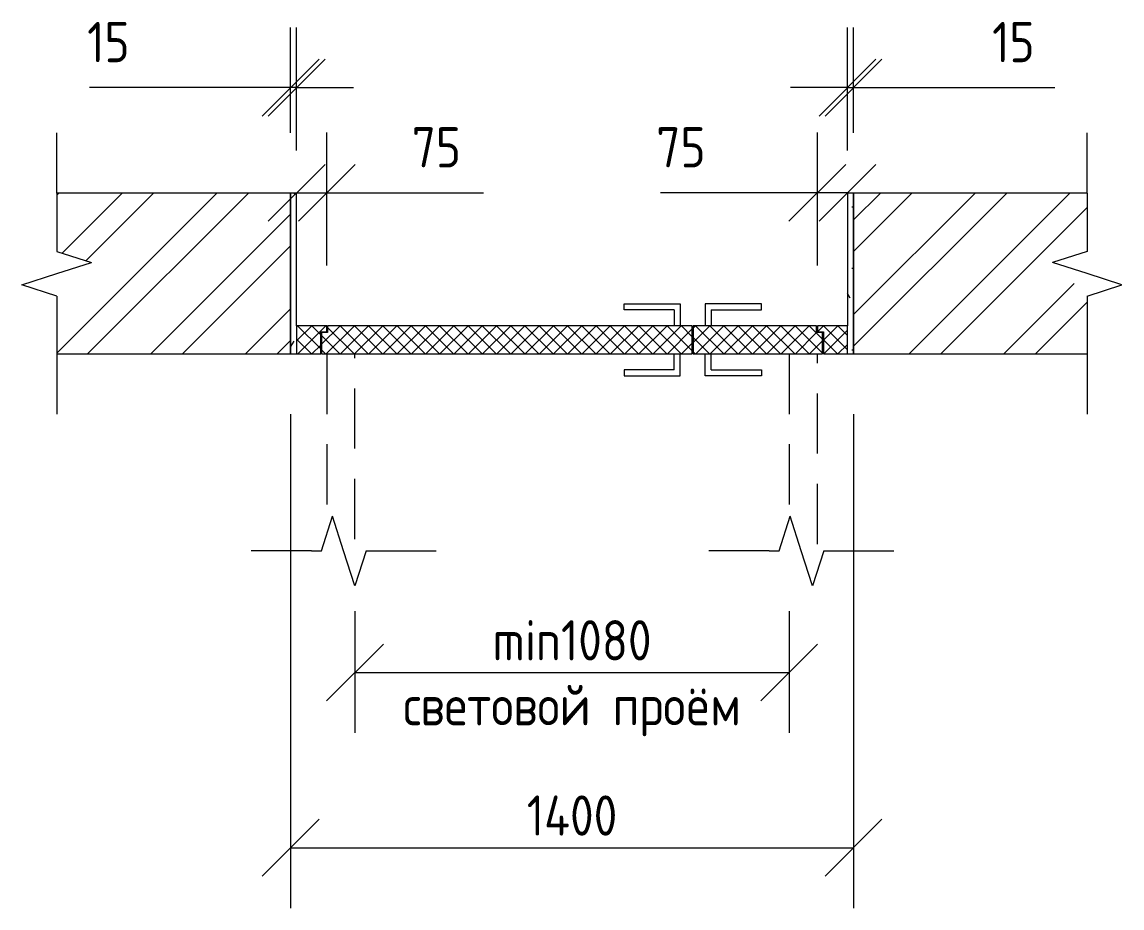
# Model space of a CAD drawing. Header units: millimetres. Extents: x -11345 to 411485, y -9810 to 73012.
# Drawn here: x -2343.2 to -2288.4, y 71102.1 to 71146.1 of the extents above; entities that cross this region are included whole.
import ezdxf

# ---------------------------------------------------------------- set-up
doc = ezdxf.new("R2010")
doc.units = ezdxf.units.MM
doc.linetypes.add('ADSK_Штриховая_ш3 п1_5', pattern=[4.5, 3, -1.5])
for name, color, linetype, lineweight in [('Аннотация', 7, 'Continuous', 18), ('Размеры', 7, 'Continuous', 5), ('Узлы', 7, 'Continuous', 18)]:
    doc.layers.add(name, color=color, linetype=linetype, lineweight=lineweight)
doc.layers.add('Линии', color=7, linetype='Continuous', lineweight=9, true_color=0x00a600)
doc.styles.add('GOST Common_3', font='GOST_Common.ttf', dxfattribs={"width": 0.9, "height": 250})
doc.styles.add('GOST Common_5', font='GOST_Common.ttf', dxfattribs={"width": 0.9, "height": 100})
doc.dimstyles.new('ADSK_Основной_2_5_мм_Округление_до_1_мм', dxfattribs={"dimscale": 304.8, "dimtxt": 250, "dimasz": 0.4639107611548557, "dimexe": 0.4921259842519685, "dimexo": 0.4921259842519685, "dimgap": 0.09842519685039369, "dimtad": 1, "dimdec": 0, "dimdsep": 46, "dimtxsty": 'GOST Common_3', "dimblk1": 'OBLIQUE', "dimblk2": 'OBLIQUE', "dimsah": 1, "dimcen": 0.09, "dimdle": 0.4921259842519685, "dimazin": 2, "dimtfac": 1, "dimtdec": 0, "dimtix": 1, "dimtmove": 0, "dimatfit": 3, "dimfxl": 1, "dimtvp": 1, "dimtolj": 1, "dimtzin": 0, "dimlwd": 20, "dimlwe": 20, "dimarcsym": 2})
doc.dimstyles.new('ADSK_Основной_2_5_мм_Округление_до_1_мм_1', dxfattribs={"dimscale": 304.8, "dimtxt": 251.4287490705518, "dimasz": 0.4639107611548557, "dimexe": 0.4921259842519685, "dimexo": 0.4921259842519685, "dimgap": 0.09842519685039369, "dimtad": 1, "dimdec": 0, "dimdsep": 46, "dimtxsty": 'GOST Common_3', "dimblk1": 'OBLIQUE', "dimblk2": 'OBLIQUE', "dimsah": 1, "dimcen": 0.09, "dimdle": 0.4921259842519685, "dimazin": 2, "dimtfac": 1, "dimtdec": 4, "dimtix": 1, "dimtmove": 1, "dimatfit": 3, "dimfxl": 1, "dimtvp": 1, "dimtolj": 1, "dimtzin": 0, "dimlwd": 20, "dimlwe": 20, "dimarcsym": 2})
pattern_1 = [(45, (-2318.143257930057, 71110.52268035711), (-0.3535533905932738, 0.3535533905932738), []), (135, (-2318.143257930057, 71110.52268035711), (-0.3535533905932738, -0.3535533905932737), [])]

# ---------------------------------------------------------------- blocks, each defined once
blk = doc.blocks.new('ADSK_Обрыв_Линия - По умолчанию-6396943-ДН-2л')
at = {"layer": 'Узлы'}
for p, q in [((-1164.115245592744, 1355.306188501036), (-1164.115245592744, 1210.306188501036)), ((-1164.115245592744, 1098.997516214683), (-1164.115245592744, 955.306188501036))]:
    blk.add_line(p, q, dxfattribs=at)
blk = doc.blocks.new('ADSK_Обрыв_Линия - По умолчанию-6397007-ДН-2л')
at = {"layer": 'Узлы'}
for p, q in [((1398.155534503281, 1355.306188501038), (1398.15553450328, 1210.306188501038)), ((1398.15553450328, 1098.997516214685), (1398.15553450328, 955.3061885010382))]:
    blk.add_line(p, q, dxfattribs=at)
blk = doc.blocks.new('ADSK_Обрыв_Линия - По умолчанию-6400390-ДН-2л')
at = {"layer": 'Узлы'}
for p, q in [((-530.8444654967211, 465.3061885010363), (-505.8444654967194, 465.3061885010363)), ((-394.5357932103647, 465.3061885010358), (-370.8444654967225, 465.3061885010358))]:
    blk.add_line(p, q, dxfattribs=at)
blk = doc.blocks.new('_Oblique')
at = {"color": 0, "linetype": 'ByBlock', "lineweight": -2}
blk.add_line((-0.5, -0.5), (0.5, 0.5), dxfattribs=at)
blk = doc.blocks.new('*D711')
at = {"layer": 'Defpoints', "color": 0, "transparency": 16777216}
for p in [(-2329.500147239992, 71142.87325171013), (-2329.800147239992, 71137.62880412713), (-2329.500147239992, 71137.62880412713)]:
    blk.add_point(p, dxfattribs=at)
at = {"layer": 'Размеры', "color": 0, "transparency": 16777216}
for p, q in [((-2329.800147239992, 71140.62880412713), (-2329.800147239992, 71145.87325171013)), ((-2329.500147239992, 71140.62880412713), (-2329.500147239992, 71145.87325171013)), ((-2329.800147239992, 71142.87325171013), (-2339.806147239992, 71142.87325171013)), ((-2329.500147239992, 71142.87325171013), (-2329.800147239992, 71142.87325171013)), ((-2329.500147239992, 71142.87325171013), (-2326.672147239992, 71142.87325171013))]:
    blk.add_line(p, q, dxfattribs=at)
at = {"layer": 'Размеры', "color": 0, "transparency": 16777216, "xscale": 2.828, "yscale": 2.828, "zscale": 2.828}
blk.add_blockref('_Oblique', (-2329.800147239992, 71142.87325171013), dxfattribs=at)
at = {"layer": 'Размеры', "color": 0, "transparency": 16777216, "xscale": 2.828, "yscale": 2.828, "zscale": 2.828, "rotation": 180}
blk.add_blockref('_Oblique', (-2329.500147239992, 71142.87325171013), dxfattribs=at)
at = {"layer": 'Размеры', "color": 0, "lineweight": 20, "transparency": 16777216, "insert": (-2339.916995835732, 71146.1399183768), "char_height": 2, "width": 3.221697191480291, "attachment_point": 1, "line_spacing_factor": 1.022761013168346, "style": 'GOST Common_5'}
blk.add_mtext('\\A1;15', dxfattribs=at)
blk = doc.blocks.new('*D712')
at = {"layer": 'Defpoints', "color": 0, "transparency": 16777216}
for p in [(-2301.800147239992, 71142.87325171013), (-2302.100147239992, 71137.62880412713), (-2301.800147239992, 71137.62880412713)]:
    blk.add_point(p, dxfattribs=at)
at = {"layer": 'Размеры', "color": 0, "transparency": 16777216}
for p, q in [((-2302.100147239992, 71140.62880412713), (-2302.100147239992, 71145.87325171013)), ((-2301.800147239992, 71140.62880412713), (-2301.800147239992, 71145.87325171013)), ((-2302.100147239992, 71142.87325171013), (-2304.928147239992, 71142.87325171013)), ((-2302.100147239992, 71142.87325171013), (-2301.800147239992, 71142.87325171013)), ((-2301.800147239992, 71142.87325171013), (-2291.794147239992, 71142.87325171013))]:
    blk.add_line(p, q, dxfattribs=at)
at = {"layer": 'Размеры', "color": 0, "transparency": 16777216, "xscale": 2.828, "yscale": 2.828, "zscale": 2.828}
blk.add_blockref('_Oblique', (-2302.100147239992, 71142.87325171013), dxfattribs=at)
at = {"layer": 'Размеры', "color": 0, "transparency": 16777216, "xscale": 2.828, "yscale": 2.828, "zscale": 2.828, "rotation": 180}
blk.add_blockref('_Oblique', (-2301.800147239992, 71142.87325171013), dxfattribs=at)
at = {"layer": 'Размеры', "color": 0, "lineweight": 20, "transparency": 16777216, "insert": (-2294.904995835732, 71146.1399183768), "char_height": 2, "width": 3.221697191480291, "attachment_point": 1, "line_spacing_factor": 1.022761013168346, "style": 'GOST Common_5'}
blk.add_mtext('\\A1;15', dxfattribs=at)
blk = doc.blocks.new('*D713')
at = {"layer": 'Defpoints', "color": 0, "transparency": 16777216}
for p in [(-2328.000147239992, 71137.64103701232), (-2329.500147239992, 71136.7404819077), (-2328.000147239992, 71131.02880412714)]:
    blk.add_point(p, dxfattribs=at)
at = {"layer": 'Размеры', "color": 0, "transparency": 16777216}
for p, q in [((-2329.500147239992, 71139.7404819077), (-2329.500147239992, 71140.64103701232)), ((-2328.000147239992, 71134.02880412714), (-2328.000147239992, 71140.64103701232)), ((-2329.509989759677, 71137.64103701232), (-2328.000147239992, 71137.64103701232)), ((-2328.000147239992, 71137.64103701232), (-2320.20646542181, 71137.64103701232))]:
    blk.add_line(p, q, dxfattribs=at)
at = {"layer": 'Размеры', "color": 0, "transparency": 16777216, "xscale": 2.828, "yscale": 2.828, "zscale": 2.828, "rotation": 180}
blk.add_blockref('_Oblique', (-2329.500147239992, 71137.64103701232), dxfattribs=at)
at = {"layer": 'Размеры', "color": 0, "transparency": 16777216, "xscale": 2.828, "yscale": 2.828, "zscale": 2.828}
blk.add_blockref('_Oblique', (-2328.000147239992, 71137.64103701232), dxfattribs=at)
at = {"layer": 'Размеры', "color": 0, "lineweight": 20, "transparency": 16777216, "insert": (-2323.774482387081, 71140.90770367898), "char_height": 2, "width": 3.784215748722881, "attachment_point": 1, "line_spacing_factor": 1.022761013168346, "style": 'GOST Common_5'}
blk.add_mtext('\\A1;75', dxfattribs=at)
blk = doc.blocks.new('*D714')
at = {"layer": 'Defpoints', "color": 0, "transparency": 16777216}
for p in [(-2302.100147239992, 71137.64103701232), (-2302.100147239992, 71136.7404819077), (-2303.600147239992, 71131.02880412714)]:
    blk.add_point(p, dxfattribs=at)
at = {"layer": 'Размеры', "color": 0, "transparency": 16777216}
for p, q in [((-2303.600147239992, 71134.02880412714), (-2303.600147239992, 71140.64103701232)), ((-2302.100147239992, 71139.7404819077), (-2302.100147239992, 71140.64103701232)), ((-2303.600147239992, 71137.64103701232), (-2311.393829058174, 71137.64103701232)), ((-2302.100147239992, 71137.64103701232), (-2303.609989759677, 71137.64103701232))]:
    blk.add_line(p, q, dxfattribs=at)
at = {"layer": 'Размеры', "color": 0, "transparency": 16777216, "xscale": 2.828, "yscale": 2.828, "zscale": 2.828, "rotation": 180}
blk.add_blockref('_Oblique', (-2303.600147239992, 71137.64103701232), dxfattribs=at)
at = {"layer": 'Размеры', "color": 0, "transparency": 16777216, "xscale": 2.828, "yscale": 2.828, "zscale": 2.828}
blk.add_blockref('_Oblique', (-2302.100147239992, 71137.64103701232), dxfattribs=at)
at = {"layer": 'Размеры', "color": 0, "lineweight": 20, "transparency": 16777216, "insert": (-2311.610027841626, 71140.90770367898), "char_height": 2, "width": 3.784215748722881, "attachment_point": 1, "line_spacing_factor": 1.022761013168346, "style": 'GOST Common_5'}
blk.add_mtext('\\A1;75', dxfattribs=at)
blk = doc.blocks.new('*D715')
at = {"layer": 'Defpoints', "color": 0, "transparency": 16777216}
for p in [(-2326.600147239992, 71119.82880412714), (-2305.000147239992, 71119.82880412714), (-2305.000147239992, 71113.77805815905)]:
    blk.add_point(p, dxfattribs=at)
at = {"layer": 'Размеры', "color": 0, "transparency": 16777216}
for p, q in [((-2326.600147239992, 71116.82880412714), (-2326.600147239992, 71110.77805815905)), ((-2305.000147239992, 71116.82880412714), (-2305.000147239992, 71110.77805815905)), ((-2326.609989759677, 71113.77805815905), (-2304.990304720307, 71113.77805815905))]:
    blk.add_line(p, q, dxfattribs=at)
at = {"layer": 'Размеры', "color": 0, "transparency": 16777216, "xscale": 2.828, "yscale": 2.828, "zscale": 2.828, "rotation": 180}
blk.add_blockref('_Oblique', (-2326.600147239992, 71113.77805815905), dxfattribs=at)
at = {"layer": 'Размеры', "color": 0, "transparency": 16777216, "xscale": 2.828, "yscale": 2.828, "zscale": 2.828}
blk.add_blockref('_Oblique', (-2305.000147239992, 71113.77805815905), dxfattribs=at)
at = {"layer": 'Размеры', "color": 0, "lineweight": 20, "transparency": 16777216, "char_height": 2, "width": 25.97812973447599, "attachment_point": 5, "style": 'GOST Common_5'}
for s, insert in [('\\A1;min1080', (-2315.800147239992, 71115.37805815905)), ('\\A1;световой проём', (-2315.800147239992, 71111.87805815904))]:
    blk.add_mtext(s, dxfattribs=dict(at, insert=insert))
blk = doc.blocks.new('*D717')
at = {"layer": 'Defpoints', "color": 0, "transparency": 16777216}
for p in [(-2329.800147239992, 71129.62880412713), (-2301.800147239992, 71129.62880412713), (-2301.800147239992, 71105.06125972017)]:
    blk.add_point(p, dxfattribs=at)
at = {"layer": 'Размеры', "color": 0, "transparency": 16777216}
for p, q in [((-2329.800147239992, 71126.62880412713), (-2329.800147239992, 71102.06125972017)), ((-2301.800147239992, 71126.62880412713), (-2301.800147239992, 71102.06125972017)), ((-2329.809989759677, 71105.06125972017), (-2301.790304720307, 71105.06125972017))]:
    blk.add_line(p, q, dxfattribs=at)
at = {"layer": 'Размеры', "color": 0, "transparency": 16777216, "xscale": 2.828, "yscale": 2.828, "zscale": 2.828, "rotation": 180}
blk.add_blockref('_Oblique', (-2329.800147239992, 71105.06125972017), dxfattribs=at)
at = {"layer": 'Размеры', "color": 0, "transparency": 16777216, "xscale": 2.828, "yscale": 2.828, "zscale": 2.828}
blk.add_blockref('_Oblique', (-2301.800147239992, 71105.06125972017), dxfattribs=at)
at = {"layer": 'Размеры', "color": 0, "lineweight": 20, "transparency": 16777216, "insert": (-2315.800147239992, 71106.66125972017), "char_height": 2, "width": 7.261603193495258, "attachment_point": 5, "style": 'GOST Common_5'}
blk.add_mtext('\\A1;1400', dxfattribs=at)

msp = doc.modelspace()

# ---------------------------------------------------------------- hatches: boundary and pattern name
at = {"layer": 'Узлы', "lineweight": 9}
h = msp.add_hatch(dxfattribs=at)
h.set_pattern_fill('FP_2', color=256, scale=0.02, style=0, pattern_type=2)
h.set_pattern_definition([(45, (-2318.143257930057, 71110.52268035711), (-2.357310160712841, 2.357310160712841), []), (45, (-2316.571717930057, 71110.52268035711), (-2.357310160712841, 2.357310160712841), [])])
h.paths.add_polyline_path([(-2339.693512034343, 71129.62880412713), (-2329.800147239992, 71129.62880412713), (-2329.800147239992, 71137.62880412713), (-2341.425562841912, 71137.62880412713), (-2341.425562841912, 71134.72880412714), (-2339.693512034343, 71134.17880412714), (-2341.425562841912, 71132.50263068141), (-2341.425562841912, 71129.62880412713)])
h.paths.add_polyline_path([(-2290.180147239992, 71129.62880412713), (-2290.180147239992, 71132.50263068141), (-2291.912198047561, 71134.17880412714), (-2290.180147239992, 71134.72880412714), (-2290.180147239992, 71137.62880412713), (-2301.800147239992, 71137.62880412713), (-2301.800147239992, 71129.62880412713), (-2291.912198047561, 71129.62880412713)])
h = msp.add_hatch(dxfattribs=at)
h.set_pattern_fill('FP_4', color=256, scale=0.02, style=0, pattern_type=2)
h.set_pattern_definition([(0, (-2318.143257930057, 71110.52268035711), (4.064, 1.016), [0.33528, -2.71272, 0.33528, -2.71272, -16.256]), (0, (-2318.143257930057, 71110.52268035711), (4.064, 1.016), [-6.096, 0.33528, -5.76072, 0.33528, -2.71272, -7.112000000000001]), (0, (-2318.143257930057, 71110.52268035711), (4.064, 1.016), [-15.24, 0.33528, -1.69672, 0.33528, -4.74472]), (120, (-2316.619257930057, 71111.03068035711), (-2.911881810244989, 3.011527240979959), [0.3352799999999995, -2.712719999999996, 0.3352799999999995, -2.712719999999996, -16.25599999999998]), (120, (-2316.619257930057, 71111.03068035711), (-2.911881810244989, 3.011527240979959), [-6.095999999999992, 0.3352799999999995, -5.760719999999992, 0.3352799999999995, -2.712719999999996, -7.111999999999992]), (120, (-2316.619257930057, 71111.03068035711), (-2.911881810244989, 3.011527240979959), [-15.23999999999998, 0.3352799999999995, -1.696719999999998, 0.3352799999999995, -4.744719999999994]), (240, (-2316.111257930057, 71113.06268035712), (-1.152118189755009, -4.027527240979959), [0.33528, -2.71272, 0.33528, -2.71272, -16.256]), (240, (-2316.111257930057, 71113.06268035712), (-1.152118189755009, -4.027527240979959), [-6.096, 0.33528, -5.76072, 0.33528, -2.71272, -7.112000000000001]), (240, (-2316.111257930057, 71113.06268035712), (-1.152118189755009, -4.027527240979959), [-15.24, 0.33528, -1.69672, 0.33528, -4.74472])])
h.paths.add_polyline_path([(-2301.800147239992, 71129.62880412713), (-2301.800147239992, 71137.62880412713), (-2302.100147239992, 71137.62880412713), (-2302.100147239992, 71129.62880412713)])
h.paths.add_polyline_path([(-2329.800147239992, 71129.62880412713), (-2329.500147239992, 71129.62880412713), (-2329.500147239992, 71137.62880412713), (-2329.800147239992, 71137.62880412713), (-2329.800147239992, 71130.68880412713)])
h = msp.add_hatch(dxfattribs=at)
h.set_pattern_fill('FP_3', color=256, scale=0.02, style=0, pattern_type=2)
h.set_pattern_definition(pattern_1)
h.paths.add_polyline_path([(-2328.300147239992, 71129.62880412713), (-2328.300147239992, 71130.72880412714), (-2328.000147239992, 71130.72880412714), (-2328.000147239992, 71131.02880412714), (-2329.500147239992, 71131.02880412714), (-2329.500147239992, 71129.62880412713)])
h.paths.add_polyline_path([(-2302.100147239992, 71129.62880412713), (-2302.100147239992, 71131.02880412714), (-2303.600147239992, 71131.02880412714), (-2303.600147239992, 71130.72880412714), (-2303.300147239992, 71130.72880412714), (-2303.300147239992, 71129.62880412713)])
h = msp.add_hatch(dxfattribs=at)
h.set_pattern_fill('FP_3', color=256, scale=0.02, style=0, pattern_type=2)
h.set_pattern_definition(pattern_1)
h.paths.add_polyline_path([(-2309.780147239991, 71129.62880412713), (-2303.340147239992, 71129.62880412713), (-2303.340147239992, 71130.68880412713), (-2303.640147239992, 71130.68880412713), (-2303.640147239992, 71131.02880412714), (-2309.780147239991, 71131.02880412714), (-2309.780147239991, 71130.68880412713)])
h.paths.add_polyline_path([(-2328.260147239992, 71129.62880412713), (-2309.820147239991, 71129.62880412713), (-2309.820147239991, 71131.02880412714), (-2327.960147239992, 71131.02880412714), (-2327.960147239992, 71130.68880412713), (-2328.260147239992, 71130.68880412713)])

# ---------------------------------------------------------------- linework, layer by layer
at = {"layer": 'Аннотация'}
for p, q in [((-2341.425562841912, 71137.62880412713), (-2341.425562841912, 71140.62880412713)), ((-2290.180147239992, 71137.62880412713), (-2290.180147239992, 71140.62880412713)), ((-2341.425562841912, 71134.72880412714), (-2339.693512034343, 71134.17880412714)), ((-2341.425562841912, 71134.72880412714), (-2339.693512034343, 71134.17880412714)), ((-2290.180147239992, 71134.72880412714), (-2291.912198047561, 71134.17880412714)), ((-2290.180147239992, 71134.72880412714), (-2291.912198047561, 71134.17880412714)), ((-2341.425562841915, 71133.62880412713), (-2339.693512034343, 71134.17880412714)), ((-2290.180147239989, 71133.62880412713), (-2291.912198047561, 71134.17880412714)), ((-2343.158565578871, 71133.06571740427), (-2341.425562841916, 71133.62880412713)), ((-2343.158565578871, 71133.06571740427), (-2341.42556284191, 71133.62880412713)), ((-2288.447144503033, 71133.06571740427), (-2290.180147239988, 71133.62880412713)), ((-2288.447144503033, 71133.06571740427), (-2290.180147239994, 71133.62880412713)), ((-2341.425562841912, 71132.50263068141), (-2343.158565578871, 71133.06571740427)), ((-2341.425562841912, 71132.50263068141), (-2343.158565578871, 71133.06571740427)), ((-2290.180147239992, 71132.50263068141), (-2288.447144503033, 71133.06571740427)), ((-2290.180147239992, 71132.50263068141), (-2288.447144503033, 71133.06571740427)), ((-2341.425562841912, 71129.62880412713), (-2341.425562841912, 71126.62880412713)), ((-2290.180147239992, 71129.62880412713), (-2290.180147239992, 71126.62880412713)), ((-2328.260147239992, 71119.82880412714), (-2327.710147239992, 71121.56085493471)), ((-2328.260147239992, 71119.82880412714), (-2327.710147239992, 71121.56085493471)), ((-2327.160147239991, 71119.82880412713), (-2327.710147239992, 71121.56085493471)), ((-2305.500147239992, 71119.82880412714), (-2304.950147239992, 71121.56085493471)), ((-2305.500147239992, 71119.82880412714), (-2304.950147239992, 71121.56085493471)), ((-2304.400147239991, 71119.82880412713), (-2304.950147239992, 71121.56085493471)), ((-2328.760147239992, 71119.82880412714), (-2331.760147239992, 71119.82880412714)), ((-2326.597060517128, 71118.09580139018), (-2327.160147239991, 71119.82880412713)), ((-2326.597060517128, 71118.09580139018), (-2327.160147239993, 71119.82880412714)), ((-2326.033973794265, 71119.82880412714), (-2326.597060517128, 71118.09580139018)), ((-2326.033973794265, 71119.82880412714), (-2326.597060517128, 71118.09580139018)), ((-2325.560147239992, 71119.82880412714), (-2322.560147239992, 71119.82880412714)), ((-2306.000147239992, 71119.82880412714), (-2309.000147239992, 71119.82880412714)), ((-2303.837060517128, 71118.09580139018), (-2304.40014723999, 71119.82880412713)), ((-2303.837060517128, 71118.09580139018), (-2304.400147239992, 71119.82880412714)), ((-2303.273973794265, 71119.82880412714), (-2303.837060517128, 71118.09580139018)), ((-2303.273973794265, 71119.82880412714), (-2303.837060517128, 71118.09580139018)), ((-2302.800147239992, 71119.82880412714), (-2299.800147239992, 71119.82880412714))]:
    msp.add_line(p, q, dxfattribs=at)
at = {"layer": 'Линии', "color": 7}
for p, q in [((-2329.800147239992, 71137.62880412713), (-2341.425562841912, 71137.62880412713)), ((-2329.800147239992, 71129.62880412713), (-2329.800147239992, 71137.62880412713)), ((-2329.500147239992, 71137.62880412713), (-2329.800147239992, 71137.62880412713)), ((-2329.800147239992, 71137.62880412713), (-2329.800147239992, 71129.62880412713)), ((-2329.500147239992, 71131.02880412714), (-2329.500147239992, 71137.62880412713)), ((-2301.800147239992, 71137.62880412713), (-2302.100147239992, 71137.62880412713)), ((-2302.100147239992, 71137.62880412713), (-2302.100147239992, 71131.02880412714)), ((-2290.180147239992, 71137.62880412713), (-2301.800147239992, 71137.62880412713)), ((-2301.800147239992, 71137.62880412713), (-2301.800147239992, 71129.62880412713)), ((-2301.800147239992, 71129.62880412713), (-2301.800147239992, 71137.62880412713)), ((-2328.000147239992, 71131.02880412714), (-2329.500147239992, 71131.02880412714)), ((-2329.500147239992, 71131.02880412714), (-2329.500147239992, 71129.62880412713)), ((-2328.000147239992, 71130.72880412714), (-2328.000147239992, 71131.02880412714)), ((-2309.820147239991, 71131.02880412714), (-2327.960147239992, 71131.02880412714)), ((-2327.960147239992, 71131.02880412714), (-2327.960147239992, 71130.68880412713)), ((-2309.820147239991, 71129.62880412713), (-2309.820147239991, 71131.02880412714)), ((-2309.780147239991, 71131.02880412714), (-2309.780147239991, 71129.62880412713)), ((-2303.640147239992, 71131.02880412714), (-2309.780147239991, 71131.02880412714)), ((-2303.640147239992, 71130.68880412713), (-2303.640147239992, 71131.02880412714)), ((-2302.100147239992, 71131.02880412714), (-2303.600147239992, 71131.02880412714)), ((-2303.600147239992, 71131.02880412714), (-2303.600147239992, 71130.72880412714)), ((-2302.100147239992, 71129.62880412713), (-2302.100147239992, 71131.02880412714)), ((-2328.300147239992, 71129.62880412713), (-2328.300147239992, 71130.72880412714)), ((-2328.300147239992, 71130.72880412714), (-2328.000147239992, 71130.72880412714)), ((-2327.960147239992, 71130.68880412713), (-2328.260147239992, 71130.68880412713)), ((-2328.260147239992, 71130.68880412713), (-2328.260147239992, 71129.62880412713)), ((-2303.340147239992, 71130.68880412713), (-2303.640147239992, 71130.68880412713)), ((-2303.600147239992, 71130.72880412714), (-2303.300147239992, 71130.72880412714)), ((-2303.340147239992, 71129.62880412713), (-2303.340147239992, 71130.68880412713)), ((-2303.300147239992, 71130.72880412714), (-2303.300147239992, 71129.62880412713)), ((-2341.425562841912, 71129.62880412713), (-2329.800147239992, 71129.62880412713)), ((-2329.800147239992, 71129.62880412713), (-2329.500147239992, 71129.62880412713)), ((-2329.500147239992, 71129.62880412713), (-2328.300147239992, 71129.62880412713)), ((-2328.260147239992, 71129.62880412713), (-2309.820147239991, 71129.62880412713)), ((-2309.780147239991, 71129.62880412713), (-2303.340147239992, 71129.62880412713)), ((-2303.300147239992, 71129.62880412713), (-2302.100147239992, 71129.62880412713)), ((-2302.100147239992, 71129.62880412713), (-2301.800147239992, 71129.62880412713)), ((-2301.800147239992, 71129.62880412713), (-2290.180147239992, 71129.62880412713))]:
    msp.add_line(p, q, dxfattribs=at)
at = {"layer": 'Линии', "color": 7, "lineweight": 20}
for p, q in [((-2313.215472082388, 71132.11918830546), (-2310.415472082388, 71132.11918830546)), ((-2313.215472082388, 71131.81918830545), (-2313.215472082388, 71132.11918830546)), ((-2310.415472082388, 71132.11918830546), (-2310.415472082388, 71131.02880412714)), ((-2309.183298687067, 71132.11918830546), (-2309.183298687067, 71131.02880412714)), ((-2306.383298687067, 71132.11918830546), (-2309.183298687067, 71132.11918830546)), ((-2306.383298687067, 71131.81918830545), (-2306.383298687067, 71132.11918830546)), ((-2310.715472082388, 71131.81918830545), (-2313.215472082388, 71131.81918830545)), ((-2310.715472082388, 71131.81918830545), (-2310.715472082388, 71131.02880412714)), ((-2308.883298687067, 71131.81918830545), (-2306.383298687067, 71131.81918830545)), ((-2308.883298687067, 71131.81918830545), (-2308.883298687067, 71131.02880412714)), ((-2310.715472082388, 71128.83841994882), (-2310.715472082388, 71129.62880412713)), ((-2310.415472082388, 71128.53841994882), (-2310.415472082388, 71129.62880412713)), ((-2309.183298687067, 71128.53841994882), (-2309.183298687067, 71129.62880412713)), ((-2308.883298687067, 71128.83841994882), (-2308.883298687067, 71129.62880412713)), ((-2310.715472082388, 71128.83841994882), (-2313.215472082388, 71128.83841994882)), ((-2313.215472082388, 71128.83841994882), (-2313.215472082388, 71128.53841994882)), ((-2308.883298687067, 71128.83841994882), (-2306.383298687067, 71128.83841994882)), ((-2306.383298687067, 71128.83841994882), (-2306.383298687067, 71128.53841994882)), ((-2313.215472082388, 71128.53841994882), (-2310.415472082388, 71128.53841994882)), ((-2306.383298687067, 71128.53841994882), (-2309.183298687067, 71128.53841994882))]:
    msp.add_line(p, q, dxfattribs=at)
at = {"layer": 'Линии', "color": 7, "linetype": 'ADSK_Штриховая_ш3 п1_5', "lineweight": 20}
for p, q in [((-2328.000147239992, 71129.62880412713), (-2328.000147239992, 71120.64759178163)), ((-2326.600147239992, 71120.41385168077), (-2326.600147239992, 71129.62880412713)), ((-2305.000147239992, 71129.62880412713), (-2305.000147239992, 71121.40339577038)), ((-2303.600147239992, 71120.16585097722), (-2303.600147239992, 71129.62880412713))]:
    msp.add_line(p, q, dxfattribs=at)

# ---------------------------------------------------------------- block references
at = {"layer": 'Узлы', "xscale": 0.02, "yscale": 0.02, "zscale": 0.02}
for name, p in [('ADSK_Обрыв_Линия - По умолчанию-6396943-ДН-2л', (-2318.143257930057, 71110.52268035711)), ('ADSK_Обрыв_Линия - По умолчанию-6397007-ДН-2л', (-2318.143257930057, 71110.52268035711)), ('ADSK_Обрыв_Линия - По умолчанию-6400390-ДН-2л', (-2318.143257930057, 71110.52268035711)), ('ADSK_Обрыв_Линия - По умолчанию-6400390-ДН-2л', (-2295.383257930057, 71110.52268035711))]:
    msp.add_blockref(name, p, dxfattribs=at)

# ---------------------------------------------------------------- dimensions: what is measured, and where the dimension line sits
at = {"layer": 'Размеры', "lineweight": 20}
for base, p1, p2, override, picture, middle in [((-2329.500147239992, 71142.87325171013), (-2329.800147239992, 71137.62880412713), (-2329.500147239992, 71137.62880412713), {"dimscale": 0, "dimtxt": 76635.4827167042, "dimasz": 141.4, "dimexe": 150, "dimexo": 150, "dimgap": 30, "dimlfac": 50, "dimpost": '<>', "dimtxsty": 'GOST Common_5', "dimcen": 27.432, "dimfxl": 15, "dimlwd": 65535, "dimlwe": 65535}, '*D711', (-2338.306147239992, 71142.87325171013)), ((-2301.800147239992, 71142.87325171013), (-2302.100147239992, 71137.62880412713), (-2301.800147239992, 71137.62880412713), {"dimscale": 0, "dimtxt": 76635.4827167042, "dimasz": 141.4, "dimexe": 150, "dimexo": 150, "dimgap": 30, "dimlfac": 50, "dimpost": '<>', "dimtxsty": 'GOST Common_5', "dimcen": 27.432, "dimfxl": 15, "dimlwd": 65535, "dimlwe": 65535}, '*D712', (-2293.294147239992, 71142.87325171013)), ((-2328.000147239992, 71137.64103701232), (-2329.500147239992, 71136.7404819077), (-2328.000147239992, 71131.02880412714), {"dimscale": 0, "dimtxt": 76635.4827167042, "dimasz": 141.4, "dimexe": 150, "dimexo": 150, "dimgap": 30, "dimlfac": 50, "dimpost": '<>', "dimtxsty": 'GOST Common_5', "dimcen": 27.432, "dimfxl": 295.2679421687748, "dimlwd": 65535, "dimlwe": 65535}, '*D713', (-2321.882374512719, 71137.64103701232)), ((-2302.100147239992, 71137.64103701232), (-2303.600147239992, 71131.02880412714), (-2302.100147239992, 71136.7404819077), {"dimscale": 0, "dimtxt": 76635.4827167042, "dimasz": 141.4, "dimexe": 150, "dimexo": 150, "dimgap": 30, "dimlfac": 50, "dimpost": '<>', "dimtxsty": 'GOST Common_5', "dimcen": 27.432, "dimfxl": 295.2679421687865, "dimlwd": 65535, "dimlwe": 65535}, '*D714', (-2309.717919967265, 71137.64103701232))]:
    dim = msp.add_linear_dim(base=base, p1=p1, p2=p2, dimstyle='ADSK_Основной_2_5_мм_Округление_до_1_мм', override=override, dxfattribs=at)
    dim.commit()
    dim.dimension.update_dxf_attribs({"geometry": picture, "text_midpoint": middle, "dimtype": 160})
dim = msp.add_linear_dim(base=(-2301.800147239992, 71105.06125972017), p1=(-2329.800147239992, 71129.62880412713), p2=(-2301.800147239992, 71129.62880412713), dimstyle='ADSK_Основной_2_5_мм_Округление_до_1_мм_1', override={"dimscale": 0, "dimtxt": 76635.4827167042, "dimasz": 141.4, "dimexe": 150, "dimexo": 150, "dimgap": 30, "dimlfac": 50, "dimpost": '<>', "dimtxsty": 'GOST Common_5', "dimcen": 27.432, "dimfxl": 1400, "dimlwd": 65535, "dimlwe": 65535}, dxfattribs=at)
dim.commit()
dim.dimension.update_dxf_attribs({"geometry": '*D717', "text_midpoint": (-2315.800147239992, 71106.66125972017)})
dim = msp.add_linear_dim(base=(-2305.000147239992, 71113.77805815905), p1=(-2326.600147239992, 71119.82880412714), p2=(-2305.000147239992, 71119.82880412714), text='<>\\Xсветовой проём', dimstyle='ADSK_Основной_2_5_мм_Округление_до_1_мм_1', override={"dimscale": 0, "dimtxt": 76635.4827167042, "dimasz": 141.4, "dimexe": 150, "dimexo": 150, "dimgap": 30, "dimlfac": 50, "dimpost": 'min<>', "dimtxsty": 'GOST Common_5', "dimcen": 27.432, "dimfxl": 1080.000000000002, "dimlwd": 65535, "dimlwe": 65535}, dxfattribs=at)
dim.commit()
dim.dimension.update_dxf_attribs({"geometry": '*D715', "text_midpoint": (-2315.800147239992, 71113.77805815905)})

doc.saveas('drawing.dxf')
